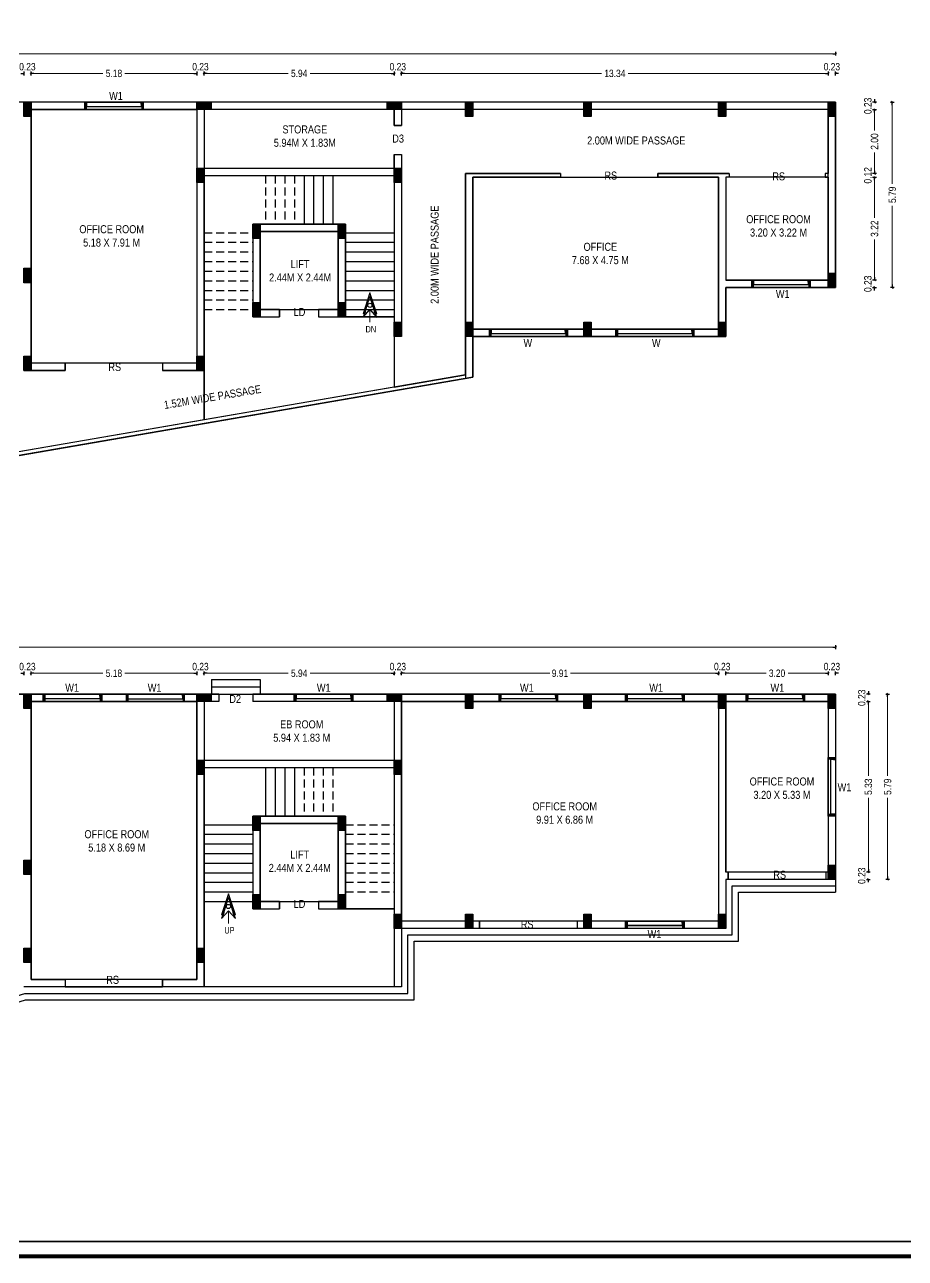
# Model space of a CAD drawing. Header units: metres. Extents: x 127 to 433, y 178 to 269.
# Drawn here: x 369.5 to 397.03, y 198.22 to 236.76 of the extents above; entities that cross this region are included whole.
import ezdxf

# ---------------------------------------------------------------- set-up
doc = ezdxf.new("R2010")
doc.units = ezdxf.units.M
doc.header["$MEASUREMENT"] = 0
doc.linetypes.add('DASHED', pattern=[0.75, 0.5, -0.25])
doc.layers.add('BLK_1_FLR_0_BLT_UP_AREA', color=1, linetype='Continuous', plot=False)
doc.layers.add('BLK_1_FLR_1_BLT_UP_AREA', color=1, linetype='Continuous', plot=False)
for name, color, linetype in [('BLK_1_FLR_0_CARPET_AREA', 32, 'Continuous'), ('BLK_1_FLR_0_LIFT', 30, 'Continuous'), ('BLK_1_FLR_0_REGULAR_ROOM_6', 2, 'Continuous'), ('BLK_1_FLR_0_REGULAR_ROOM_7', 2, 'Continuous'), ('BLK_1_FLR_0_REGULAR_ROOM_8', 2, 'Continuous'), ('BLK_1_FLR_1_CARPET_AREA', 32, 'Continuous'), ('BLK_1_FLR_1_LIFT', 30, 'Continuous'), ('BLK_1_FLR_1_REGULAR_ROOM_5', 2, 'Continuous'), ('BLK_1_FLR_1_REGULAR_ROOM_6', 2, 'Continuous'), ('BLK_1_FLR_1_REGULAR_ROOM_7', 2, 'Continuous'), ('COLU', 6, 'Continuous'), ('GLASS', 4, 'Continuous')]:
    doc.layers.add(name, color=color, linetype=linetype)
for name, color, linetype, lineweight in [('door', 32, 'Continuous', 15), ('Porch', 250, 'Continuous', 0), ('sill level', 18, 'Continuous', 13)]:
    doc.layers.add(name, color=color, linetype=linetype, lineweight=lineweight)
doc.styles.add('Arial', font='swissc.ttf')
doc.styles.get("Standard").update_dxf_attribs({"font": 'swissc.ttf'})
doc.dimstyles.new('FLOOR DIM', dxfattribs={"dimtxt": 0.23, "dimasz": 0.03, "dimexe": 0.075, "dimexo": 0.3, "dimgap": 0.09, "dimtad": 0, "dimzin": 3, "dimdsep": 46, "dimtxsty": 'Arial', "dimblk": 'JM1', "dimcen": -0.09, "dimse1": 1, "dimse2": 1, "dimclrd": 5, "dimclre": 250, "dimclrt": 3, "dimazin": 0, "dimtfac": 0.65, "dimtix": 1, "dimtofl": 0, "dimtmove": 0, "dimatfit": 2, "dimfxl": 0, "dimfrac": 1, "dimtolj": 1, "dimlwd": 18, "dimlwe": -1, "dimarcsym": 0})

# ---------------------------------------------------------------- blocks, each defined once
blk = doc.blocks.new('ARROW')
at = {"linetype": 'Continuous', "ltscale": 250}
for p, q in [((113952.304, -27633.911), (113952.09, -27634.571)), ((113952.519, -27634.573), (113952.304, -27633.911)), ((113952.16, -27634.507), (113952.304, -27634.021)), ((113952.304, -27634.021), (113952.449, -27634.509)), ((113952.09, -27634.571), (113952.16, -27634.507)), ((113952.449, -27634.509), (113952.519, -27634.573))]:
    blk.add_line(p, q, dxfattribs=at)
blk.add_lwpolyline([(113952.304, -27633.911, 0, 0, 0), (113952.304, -27634.439, 0.025, 0.025, 0), (113952.304, -27634.841, 0.025, 0.025, 0)], format="xyseb")
blk.add_lwpolyline([(113952.16, -27634.507), (113952.09, -27634.681), (113952.304, -27634.439), (113952.519, -27634.683), (113952.449, -27634.509)], dxfattribs=at)
blk.add_circle((113952.304, -27634.307), 0.066, dxfattribs=at)
blk = doc.blocks.new('JM1')
at = {"color": 2}
for p, q in [((-3, 0), (0, 0)), ((-0.9, -0.9), (0.9, 0.9)), ((0, 2), (0, -2))]:
    blk.add_line(p, q, dxfattribs=at)
blk = doc.blocks.new('*D109')
at = {"color": 5, "lineweight": 18}
for p, q in [((369.437, 216.499), (369.407, 216.499)), ((369.727, 216.499), (369.757, 216.499))]:
    blk.add_line(p, q, dxfattribs=at)
at = {"layer": 'Defpoints', "color": 0}
for p in [(369.697, 216.499), (369.467, 215.619), (369.697, 215.619)]:
    blk.add_point(p, dxfattribs=at)
at = {"color": 5, "lineweight": 18, "xscale": 0.03, "yscale": 0.03, "zscale": 0.03}
blk.add_blockref('JM1', (369.467, 216.499), dxfattribs=at)
at = {"color": 5, "lineweight": 18, "xscale": 0.03, "yscale": 0.03, "zscale": 0.03, "rotation": 180}
blk.add_blockref('JM1', (369.697, 216.499), dxfattribs=at)
at = {"color": 3, "insert": (369.582, 216.708), "char_height": 0.23, "attachment_point": 5, "style": 'Arial'}
blk.add_mtext('\\A1;0.23', dxfattribs=at)
blk = doc.blocks.new('*D110')
at = {"color": 5, "lineweight": 18}
for p, q in [((369.727, 216.499), (371.944, 216.499)), ((374.847, 216.499), (372.63, 216.499))]:
    blk.add_line(p, q, dxfattribs=at)
at = {"layer": 'Defpoints', "color": 0}
for p in [(374.877, 216.499), (369.697, 215.619), (374.877, 215.619)]:
    blk.add_point(p, dxfattribs=at)
at = {"color": 5, "lineweight": 18, "xscale": 0.03, "yscale": 0.03, "zscale": 0.03, "rotation": 180}
blk.add_blockref('JM1', (369.697, 216.499), dxfattribs=at)
at = {"color": 5, "lineweight": 18, "xscale": 0.03, "yscale": 0.03, "zscale": 0.03}
blk.add_blockref('JM1', (374.877, 216.499), dxfattribs=at)
at = {"color": 3, "insert": (372.287, 216.499), "char_height": 0.23, "attachment_point": 5, "style": 'Arial'}
blk.add_mtext('\\A1;5.18', dxfattribs=at)
blk = doc.blocks.new('*D111')
at = {"color": 5, "lineweight": 18}
for p, q in [((374.847, 216.499), (374.817, 216.499)), ((375.137, 216.499), (375.167, 216.499))]:
    blk.add_line(p, q, dxfattribs=at)
at = {"layer": 'Defpoints', "color": 0}
for p in [(375.107, 216.499), (374.877, 215.619), (375.107, 215.619)]:
    blk.add_point(p, dxfattribs=at)
at = {"color": 5, "lineweight": 18, "xscale": 0.03, "yscale": 0.03, "zscale": 0.03}
blk.add_blockref('JM1', (374.877, 216.499), dxfattribs=at)
at = {"color": 5, "lineweight": 18, "xscale": 0.03, "yscale": 0.03, "zscale": 0.03, "rotation": 180}
blk.add_blockref('JM1', (375.107, 216.499), dxfattribs=at)
at = {"color": 3, "insert": (374.992, 216.708), "char_height": 0.23, "attachment_point": 5, "style": 'Arial'}
blk.add_mtext('\\A1;0.23', dxfattribs=at)
blk = doc.blocks.new('*D112')
at = {"color": 5, "lineweight": 18}
for p, q in [((375.137, 216.499), (377.734, 216.499)), ((381.017, 216.499), (378.421, 216.499))]:
    blk.add_line(p, q, dxfattribs=at)
at = {"layer": 'Defpoints', "color": 0}
for p in [(381.047, 216.499), (375.107, 215.619), (381.047, 215.619)]:
    blk.add_point(p, dxfattribs=at)
at = {"color": 5, "lineweight": 18, "xscale": 0.03, "yscale": 0.03, "zscale": 0.03, "rotation": 180}
blk.add_blockref('JM1', (375.107, 216.499), dxfattribs=at)
at = {"color": 5, "lineweight": 18, "xscale": 0.03, "yscale": 0.03, "zscale": 0.03}
blk.add_blockref('JM1', (381.047, 216.499), dxfattribs=at)
at = {"color": 3, "insert": (378.077, 216.499), "char_height": 0.23, "attachment_point": 5, "style": 'Arial'}
blk.add_mtext('\\A1;5.94', dxfattribs=at)
blk = doc.blocks.new('*D113')
at = {"color": 5, "lineweight": 18}
for p, q in [((381.017, 216.499), (380.987, 216.499)), ((381.307, 216.499), (381.337, 216.499))]:
    blk.add_line(p, q, dxfattribs=at)
at = {"layer": 'Defpoints', "color": 0}
for p in [(381.277, 216.499), (381.047, 215.619), (381.277, 215.619)]:
    blk.add_point(p, dxfattribs=at)
at = {"color": 5, "lineweight": 18, "xscale": 0.03, "yscale": 0.03, "zscale": 0.03}
blk.add_blockref('JM1', (381.047, 216.499), dxfattribs=at)
at = {"color": 5, "lineweight": 18, "xscale": 0.03, "yscale": 0.03, "zscale": 0.03, "rotation": 180}
blk.add_blockref('JM1', (381.277, 216.499), dxfattribs=at)
at = {"color": 3, "insert": (381.162, 216.708), "char_height": 0.23, "attachment_point": 5, "style": 'Arial'}
blk.add_mtext('\\A1;0.23', dxfattribs=at)
blk = doc.blocks.new('*D114')
at = {"color": 5, "lineweight": 18}
for p, q in [((381.307, 216.499), (385.909, 216.499)), ((391.157, 216.499), (386.555, 216.499))]:
    blk.add_line(p, q, dxfattribs=at)
at = {"layer": 'Defpoints', "color": 0}
for p in [(391.187, 216.499), (381.277, 215.619), (391.187, 215.619)]:
    blk.add_point(p, dxfattribs=at)
at = {"color": 5, "lineweight": 18, "xscale": 0.03, "yscale": 0.03, "zscale": 0.03, "rotation": 180}
blk.add_blockref('JM1', (381.277, 216.499), dxfattribs=at)
at = {"color": 5, "lineweight": 18, "xscale": 0.03, "yscale": 0.03, "zscale": 0.03}
blk.add_blockref('JM1', (391.187, 216.499), dxfattribs=at)
at = {"color": 3, "insert": (386.232, 216.499), "char_height": 0.23, "attachment_point": 5, "style": 'Arial'}
blk.add_mtext('\\A1;9.91', dxfattribs=at)
blk = doc.blocks.new('*D115')
at = {"color": 5, "lineweight": 18}
for p, q in [((391.157, 216.499), (391.127, 216.499)), ((391.447, 216.499), (391.477, 216.499))]:
    blk.add_line(p, q, dxfattribs=at)
at = {"layer": 'Defpoints', "color": 0}
for p in [(391.417, 216.499), (391.187, 215.619), (391.417, 215.619)]:
    blk.add_point(p, dxfattribs=at)
at = {"color": 5, "lineweight": 18, "xscale": 0.03, "yscale": 0.03, "zscale": 0.03}
blk.add_blockref('JM1', (391.187, 216.499), dxfattribs=at)
at = {"color": 5, "lineweight": 18, "xscale": 0.03, "yscale": 0.03, "zscale": 0.03, "rotation": 180}
blk.add_blockref('JM1', (391.417, 216.499), dxfattribs=at)
at = {"color": 3, "insert": (391.302, 216.708), "char_height": 0.23, "attachment_point": 5, "style": 'Arial'}
blk.add_mtext('\\A1;0.23', dxfattribs=at)
blk = doc.blocks.new('*D116')
at = {"color": 5, "lineweight": 18}
for p, q in [((391.447, 216.499), (392.674, 216.499)), ((394.587, 216.499), (393.361, 216.499))]:
    blk.add_line(p, q, dxfattribs=at)
at = {"layer": 'Defpoints', "color": 0}
for p in [(394.617, 216.499), (391.417, 215.619), (394.617, 215.619)]:
    blk.add_point(p, dxfattribs=at)
at = {"color": 5, "lineweight": 18, "xscale": 0.03, "yscale": 0.03, "zscale": 0.03, "rotation": 180}
blk.add_blockref('JM1', (391.417, 216.499), dxfattribs=at)
at = {"color": 5, "lineweight": 18, "xscale": 0.03, "yscale": 0.03, "zscale": 0.03}
blk.add_blockref('JM1', (394.617, 216.499), dxfattribs=at)
at = {"color": 3, "insert": (393.017, 216.499), "char_height": 0.23, "attachment_point": 5, "style": 'Arial'}
blk.add_mtext('\\A1;3.20', dxfattribs=at)
blk = doc.blocks.new('*D117')
at = {"color": 5, "lineweight": 18}
for p, q in [((394.587, 216.499), (394.557, 216.499)), ((394.877, 216.499), (394.907, 216.499))]:
    blk.add_line(p, q, dxfattribs=at)
at = {"layer": 'Defpoints', "color": 0}
for p in [(394.847, 216.499), (394.617, 215.619), (394.847, 215.849)]:
    blk.add_point(p, dxfattribs=at)
at = {"color": 5, "lineweight": 18, "xscale": 0.03, "yscale": 0.03, "zscale": 0.03}
blk.add_blockref('JM1', (394.617, 216.499), dxfattribs=at)
at = {"color": 5, "lineweight": 18, "xscale": 0.03, "yscale": 0.03, "zscale": 0.03, "rotation": 180}
blk.add_blockref('JM1', (394.847, 216.499), dxfattribs=at)
at = {"color": 3, "insert": (394.732, 216.708), "char_height": 0.23, "attachment_point": 5, "style": 'Arial'}
blk.add_mtext('\\A1;0.23', dxfattribs=at)
blk = doc.blocks.new('*D118')
at = {"color": 5, "lineweight": 18}
for p, q in [((334.817, 217.313), (364.397, 217.313)), ((394.817, 217.313), (365.237, 217.313))]:
    blk.add_line(p, q, dxfattribs=at)
at = {"layer": 'Defpoints', "color": 0}
for p in [(334.787, 217.313), (334.787, 215.849), (394.847, 215.849)]:
    blk.add_point(p, dxfattribs=at)
at = {"color": 5, "lineweight": 18, "xscale": 0.03, "yscale": 0.03, "zscale": 0.03, "rotation": 180}
blk.add_blockref('JM1', (334.787, 217.313), dxfattribs=at)
at = {"color": 5, "lineweight": 18, "xscale": 0.03, "yscale": 0.03, "zscale": 0.03}
blk.add_blockref('JM1', (394.847, 217.313), dxfattribs=at)
at = {"color": 3, "insert": (364.817, 217.313), "char_height": 0.23, "attachment_point": 5, "style": 'Arial'}
blk.add_mtext('\\A1;60.06', dxfattribs=at)
blk = doc.blocks.new('*D74')
at = {"color": 5, "lineweight": 18}
for p, q in [((395.873, 215.879), (395.873, 215.909)), ((395.873, 215.589), (395.873, 215.559))]:
    blk.add_line(p, q, dxfattribs=at)
at = {"layer": 'Defpoints', "color": 0}
for p in [(394.617, 215.619), (394.847, 215.849), (395.873, 215.619)]:
    blk.add_point(p, dxfattribs=at)
at = {"color": 5, "lineweight": 18, "xscale": 0.03, "yscale": 0.03, "zscale": 0.03}
for p, rotation in [((395.873, 215.849), 270), ((395.873, 215.619), 90)]:
    blk.add_blockref('JM1', p, dxfattribs=dict(at, rotation=rotation))
at = {"color": 3, "insert": (395.665, 215.734), "char_height": 0.23, "attachment_point": 5, "rotation": 90, "style": 'Arial'}
blk.add_mtext('\\A1;0.23', dxfattribs=at)
blk = doc.blocks.new('*D75')
at = {"color": 5, "lineweight": 18}
for p, q in [((395.873, 215.589), (395.873, 213.296)), ((395.873, 210.319), (395.873, 212.611))]:
    blk.add_line(p, q, dxfattribs=at)
at = {"layer": 'Defpoints', "color": 0}
for p in [(394.617, 215.619), (394.617, 210.289), (395.873, 210.289)]:
    blk.add_point(p, dxfattribs=at)
at = {"color": 5, "lineweight": 18, "xscale": 0.03, "yscale": 0.03, "zscale": 0.03}
for p, rotation in [((395.873, 215.619), 90), ((395.873, 210.289), 270)]:
    blk.add_blockref('JM1', p, dxfattribs=dict(at, rotation=rotation))
at = {"color": 3, "insert": (395.873, 212.954), "char_height": 0.23, "attachment_point": 5, "rotation": 90, "style": 'Arial'}
blk.add_mtext('\\A1;5.33', dxfattribs=at)
blk = doc.blocks.new('*D119')
at = {"color": 5, "lineweight": 18}
for p, q in [((395.873, 210.319), (395.873, 210.349)), ((395.873, 210.029), (395.873, 209.999))]:
    blk.add_line(p, q, dxfattribs=at)
at = {"layer": 'Defpoints', "color": 0}
for p in [(394.617, 210.289), (394.847, 210.059), (395.873, 210.059)]:
    blk.add_point(p, dxfattribs=at)
at = {"color": 5, "lineweight": 18, "xscale": 0.03, "yscale": 0.03, "zscale": 0.03}
for p, rotation in [((395.873, 210.289), 270), ((395.873, 210.059), 90)]:
    blk.add_blockref('JM1', p, dxfattribs=dict(at, rotation=rotation))
at = {"color": 3, "insert": (395.665, 210.174), "char_height": 0.23, "attachment_point": 5, "rotation": 90, "style": 'Arial'}
blk.add_mtext('\\A1;0.23', dxfattribs=at)
blk = doc.blocks.new('*D120')
at = {"color": 5, "lineweight": 18}
for p, q in [((396.474, 215.819), (396.474, 213.297)), ((396.474, 210.089), (396.474, 212.611))]:
    blk.add_line(p, q, dxfattribs=at)
at = {"layer": 'Defpoints', "color": 0}
for p in [(394.847, 215.849), (396.474, 215.849), (394.847, 210.059)]:
    blk.add_point(p, dxfattribs=at)
at = {"color": 5, "lineweight": 18, "xscale": 0.03, "yscale": 0.03, "zscale": 0.03}
for p, rotation in [((396.474, 215.849), 90), ((396.474, 210.059), 270)]:
    blk.add_blockref('JM1', p, dxfattribs=dict(at, rotation=rotation))
at = {"color": 3, "insert": (396.474, 212.954), "char_height": 0.23, "attachment_point": 5, "rotation": 90, "style": 'Arial'}
blk.add_mtext('\\A1;5.79', dxfattribs=at)
blk = doc.blocks.new('*D140')
at = {"color": 5, "lineweight": 18}
for p, q in [((369.437, 235.241), (369.407, 235.241)), ((369.727, 235.241), (369.757, 235.241))]:
    blk.add_line(p, q, dxfattribs=at)
at = {"layer": 'Defpoints', "color": 0}
for p in [(369.697, 235.241), (369.467, 234.113), (369.697, 234.113)]:
    blk.add_point(p, dxfattribs=at)
at = {"color": 5, "lineweight": 18, "xscale": 0.03, "yscale": 0.03, "zscale": 0.03}
blk.add_blockref('JM1', (369.467, 235.241), dxfattribs=at)
at = {"color": 5, "lineweight": 18, "xscale": 0.03, "yscale": 0.03, "zscale": 0.03, "rotation": 180}
blk.add_blockref('JM1', (369.697, 235.241), dxfattribs=at)
at = {"color": 3, "insert": (369.582, 235.45), "char_height": 0.23, "attachment_point": 5, "style": 'Arial'}
blk.add_mtext('\\A1;0.23', dxfattribs=at)
blk = doc.blocks.new('*D141')
at = {"color": 5, "lineweight": 18}
for p, q in [((369.727, 235.241), (371.944, 235.241)), ((374.847, 235.241), (372.63, 235.241))]:
    blk.add_line(p, q, dxfattribs=at)
at = {"layer": 'Defpoints', "color": 0}
for p in [(374.877, 235.241), (369.697, 234.113), (374.877, 234.113)]:
    blk.add_point(p, dxfattribs=at)
at = {"color": 5, "lineweight": 18, "xscale": 0.03, "yscale": 0.03, "zscale": 0.03, "rotation": 180}
blk.add_blockref('JM1', (369.697, 235.241), dxfattribs=at)
at = {"color": 5, "lineweight": 18, "xscale": 0.03, "yscale": 0.03, "zscale": 0.03}
blk.add_blockref('JM1', (374.877, 235.241), dxfattribs=at)
at = {"color": 3, "insert": (372.287, 235.241), "char_height": 0.23, "attachment_point": 5, "style": 'Arial'}
blk.add_mtext('\\A1;5.18', dxfattribs=at)
blk = doc.blocks.new('*D142')
at = {"color": 5, "lineweight": 18}
for p, q in [((374.847, 235.241), (374.817, 235.241)), ((375.137, 235.241), (375.167, 235.241))]:
    blk.add_line(p, q, dxfattribs=at)
at = {"layer": 'Defpoints', "color": 0}
for p in [(375.107, 235.241), (374.877, 234.113), (375.107, 234.113)]:
    blk.add_point(p, dxfattribs=at)
at = {"color": 5, "lineweight": 18, "xscale": 0.03, "yscale": 0.03, "zscale": 0.03}
blk.add_blockref('JM1', (374.877, 235.241), dxfattribs=at)
at = {"color": 5, "lineweight": 18, "xscale": 0.03, "yscale": 0.03, "zscale": 0.03, "rotation": 180}
blk.add_blockref('JM1', (375.107, 235.241), dxfattribs=at)
at = {"color": 3, "insert": (374.992, 235.45), "char_height": 0.23, "attachment_point": 5, "style": 'Arial'}
blk.add_mtext('\\A1;0.23', dxfattribs=at)
blk = doc.blocks.new('*D143')
at = {"color": 5, "lineweight": 18}
for p, q in [((375.137, 235.241), (377.734, 235.241)), ((381.017, 235.241), (378.421, 235.241))]:
    blk.add_line(p, q, dxfattribs=at)
at = {"layer": 'Defpoints', "color": 0}
for p in [(381.047, 235.241), (375.107, 234.113), (381.047, 234.113)]:
    blk.add_point(p, dxfattribs=at)
at = {"color": 5, "lineweight": 18, "xscale": 0.03, "yscale": 0.03, "zscale": 0.03, "rotation": 180}
blk.add_blockref('JM1', (375.107, 235.241), dxfattribs=at)
at = {"color": 5, "lineweight": 18, "xscale": 0.03, "yscale": 0.03, "zscale": 0.03}
blk.add_blockref('JM1', (381.047, 235.241), dxfattribs=at)
at = {"color": 3, "insert": (378.077, 235.241), "char_height": 0.23, "attachment_point": 5, "style": 'Arial'}
blk.add_mtext('\\A1;5.94', dxfattribs=at)
blk = doc.blocks.new('*D144')
at = {"color": 5, "lineweight": 18}
for p, q in [((381.017, 235.241), (380.987, 235.241)), ((381.307, 235.241), (381.337, 235.241))]:
    blk.add_line(p, q, dxfattribs=at)
at = {"layer": 'Defpoints', "color": 0}
for p in [(381.277, 235.241), (381.047, 234.113), (381.277, 234.113)]:
    blk.add_point(p, dxfattribs=at)
at = {"color": 5, "lineweight": 18, "xscale": 0.03, "yscale": 0.03, "zscale": 0.03}
blk.add_blockref('JM1', (381.047, 235.241), dxfattribs=at)
at = {"color": 5, "lineweight": 18, "xscale": 0.03, "yscale": 0.03, "zscale": 0.03, "rotation": 180}
blk.add_blockref('JM1', (381.277, 235.241), dxfattribs=at)
at = {"color": 3, "insert": (381.162, 235.45), "char_height": 0.23, "attachment_point": 5, "style": 'Arial'}
blk.add_mtext('\\A1;0.23', dxfattribs=at)
blk = doc.blocks.new('*D145')
at = {"color": 5, "lineweight": 18}
for p, q in [((381.307, 235.241), (387.533, 235.241)), ((394.587, 235.241), (388.362, 235.241))]:
    blk.add_line(p, q, dxfattribs=at)
at = {"layer": 'Defpoints', "color": 0}
for p in [(394.617, 235.241), (381.277, 234.113), (394.617, 234.113)]:
    blk.add_point(p, dxfattribs=at)
at = {"color": 5, "lineweight": 18, "xscale": 0.03, "yscale": 0.03, "zscale": 0.03, "rotation": 180}
blk.add_blockref('JM1', (381.277, 235.241), dxfattribs=at)
at = {"color": 5, "lineweight": 18, "xscale": 0.03, "yscale": 0.03, "zscale": 0.03}
blk.add_blockref('JM1', (394.617, 235.241), dxfattribs=at)
at = {"color": 3, "insert": (387.947, 235.241), "char_height": 0.23, "attachment_point": 5, "style": 'Arial'}
blk.add_mtext('\\A1;13.34', dxfattribs=at)
blk = doc.blocks.new('*D146')
at = {"color": 5, "lineweight": 18}
for p, q in [((394.587, 235.241), (394.557, 235.241)), ((394.877, 235.241), (394.907, 235.241))]:
    blk.add_line(p, q, dxfattribs=at)
at = {"layer": 'Defpoints', "color": 0}
for p in [(394.847, 235.241), (394.617, 234.113), (394.847, 234.343)]:
    blk.add_point(p, dxfattribs=at)
at = {"color": 5, "lineweight": 18, "xscale": 0.03, "yscale": 0.03, "zscale": 0.03}
blk.add_blockref('JM1', (394.617, 235.241), dxfattribs=at)
at = {"color": 5, "lineweight": 18, "xscale": 0.03, "yscale": 0.03, "zscale": 0.03, "rotation": 180}
blk.add_blockref('JM1', (394.847, 235.241), dxfattribs=at)
at = {"color": 3, "insert": (394.732, 235.45), "char_height": 0.23, "attachment_point": 5, "style": 'Arial'}
blk.add_mtext('\\A1;0.23', dxfattribs=at)
blk = doc.blocks.new('*D147')
at = {"color": 5, "lineweight": 18}
for p, q in [((334.817, 235.858), (364.397, 235.858)), ((394.817, 235.858), (365.237, 235.858))]:
    blk.add_line(p, q, dxfattribs=at)
at = {"layer": 'Defpoints', "color": 0}
for p in [(334.787, 235.858), (334.787, 234.343), (394.847, 234.343)]:
    blk.add_point(p, dxfattribs=at)
at = {"color": 5, "lineweight": 18, "xscale": 0.03, "yscale": 0.03, "zscale": 0.03, "rotation": 180}
blk.add_blockref('JM1', (334.787, 235.858), dxfattribs=at)
at = {"color": 5, "lineweight": 18, "xscale": 0.03, "yscale": 0.03, "zscale": 0.03}
blk.add_blockref('JM1', (394.847, 235.858), dxfattribs=at)
at = {"color": 3, "insert": (364.817, 235.858), "char_height": 0.23, "attachment_point": 5, "style": 'Arial'}
blk.add_mtext('\\A1;60.06', dxfattribs=at)
blk = doc.blocks.new('*D77')
at = {"color": 5, "lineweight": 18}
for p, q in [((396.065, 234.373), (396.065, 234.403)), ((396.065, 234.083), (396.065, 234.053))]:
    blk.add_line(p, q, dxfattribs=at)
at = {"layer": 'Defpoints', "color": 0}
for p in [(394.617, 234.113), (394.847, 234.343), (396.065, 234.113)]:
    blk.add_point(p, dxfattribs=at)
at = {"color": 5, "lineweight": 18, "xscale": 0.03, "yscale": 0.03, "zscale": 0.03}
for p, rotation in [((396.065, 234.343), 270), ((396.065, 234.113), 90)]:
    blk.add_blockref('JM1', p, dxfattribs=dict(at, rotation=rotation))
at = {"color": 3, "insert": (395.857, 234.228), "char_height": 0.23, "attachment_point": 5, "rotation": 90, "style": 'Arial'}
blk.add_mtext('\\A1;0.23', dxfattribs=at)
blk = doc.blocks.new('*D148')
at = {"color": 5, "lineweight": 18}
for p, q in [((396.065, 234.083), (396.065, 233.456)), ((396.065, 232.143), (396.065, 232.771))]:
    blk.add_line(p, q, dxfattribs=at)
at = {"layer": 'Defpoints', "color": 0}
for p in [(394.617, 234.113), (394.617, 232.113), (396.065, 232.113)]:
    blk.add_point(p, dxfattribs=at)
at = {"color": 5, "lineweight": 18, "xscale": 0.03, "yscale": 0.03, "zscale": 0.03}
for p, rotation in [((396.065, 234.113), 90), ((396.065, 232.113), 270)]:
    blk.add_blockref('JM1', p, dxfattribs=dict(at, rotation=rotation))
at = {"color": 3, "insert": (396.065, 233.113), "char_height": 0.23, "attachment_point": 5, "rotation": 90, "style": 'Arial'}
blk.add_mtext('\\A1;2.00', dxfattribs=at)
blk = doc.blocks.new('*D149')
at = {"color": 5, "lineweight": 18}
for p, q in [((396.065, 232.143), (396.065, 232.173)), ((396.065, 231.968), (396.065, 231.938))]:
    blk.add_line(p, q, dxfattribs=at)
at = {"layer": 'Defpoints', "color": 0}
for p in [(394.617, 232.113), (394.617, 231.998), (396.065, 231.998)]:
    blk.add_point(p, dxfattribs=at)
at = {"color": 5, "lineweight": 18, "xscale": 0.03, "yscale": 0.03, "zscale": 0.03}
for p, rotation in [((396.065, 232.113), 270), ((396.065, 231.998), 90)]:
    blk.add_blockref('JM1', p, dxfattribs=dict(at, rotation=rotation))
at = {"color": 3, "insert": (395.857, 232.056), "char_height": 0.23, "attachment_point": 5, "rotation": 90, "style": 'Arial'}
blk.add_mtext('\\A1;0.12', dxfattribs=at)
blk = doc.blocks.new('*D150')
at = {"color": 5, "lineweight": 18}
for p, q in [((396.065, 231.968), (396.065, 230.734)), ((396.065, 228.813), (396.065, 230.048))]:
    blk.add_line(p, q, dxfattribs=at)
at = {"layer": 'Defpoints', "color": 0}
for p in [(394.617, 231.998), (394.617, 228.783), (396.065, 228.783)]:
    blk.add_point(p, dxfattribs=at)
at = {"color": 5, "lineweight": 18, "xscale": 0.03, "yscale": 0.03, "zscale": 0.03}
for p, rotation in [((396.065, 231.998), 90), ((396.065, 228.783), 270)]:
    blk.add_blockref('JM1', p, dxfattribs=dict(at, rotation=rotation))
at = {"color": 3, "insert": (396.065, 230.391), "char_height": 0.23, "attachment_point": 5, "rotation": 90, "style": 'Arial'}
blk.add_mtext('\\A1;3.22', dxfattribs=at)
blk = doc.blocks.new('*D151')
at = {"color": 5, "lineweight": 18}
for p, q in [((396.065, 228.813), (396.065, 228.843)), ((396.065, 228.523), (396.065, 228.493))]:
    blk.add_line(p, q, dxfattribs=at)
at = {"layer": 'Defpoints', "color": 0}
for p in [(394.617, 228.783), (394.847, 228.553), (396.065, 228.553)]:
    blk.add_point(p, dxfattribs=at)
at = {"color": 5, "lineweight": 18, "xscale": 0.03, "yscale": 0.03, "zscale": 0.03}
for p, rotation in [((396.065, 228.783), 270), ((396.065, 228.553), 90)]:
    blk.add_blockref('JM1', p, dxfattribs=dict(at, rotation=rotation))
at = {"color": 3, "insert": (395.857, 228.668), "char_height": 0.23, "attachment_point": 5, "rotation": 90, "style": 'Arial'}
blk.add_mtext('\\A1;0.23', dxfattribs=at)
blk = doc.blocks.new('*D152')
at = {"color": 5, "lineweight": 18}
for p, q in [((396.621, 234.313), (396.621, 231.791)), ((396.621, 228.583), (396.621, 231.105))]:
    blk.add_line(p, q, dxfattribs=at)
at = {"layer": 'Defpoints', "color": 0}
for p in [(394.847, 234.343), (396.621, 234.343), (394.847, 228.553)]:
    blk.add_point(p, dxfattribs=at)
at = {"color": 5, "lineweight": 18, "xscale": 0.03, "yscale": 0.03, "zscale": 0.03}
for p, rotation in [((396.621, 234.343), 90), ((396.621, 228.553), 270)]:
    blk.add_blockref('JM1', p, dxfattribs=dict(at, rotation=rotation))
at = {"color": 3, "insert": (396.621, 231.448), "char_height": 0.23, "attachment_point": 5, "rotation": 90, "style": 'Arial'}
blk.add_mtext('\\A1;5.79', dxfattribs=at)
blk = doc.blocks.new('W1')
h = blk.add_hatch(color=252)
h.dxf.hatch_style = 1
h.paths.add_polyline_path([(373.281, 147.635), (373.345, 147.635), (373.345, 147.699), (373.281, 147.699)])
h.paths.add_polyline_path([(373.281, 147.533), (373.329, 147.533), (373.329, 147.574), (373.345, 147.574), (373.345, 147.635), (373.281, 147.635)])
h.paths.add_polyline_path([(373.281, 147.469), (373.329, 147.469), (373.329, 147.533), (373.281, 147.533)])
h = blk.add_hatch(color=252)
h.dxf.hatch_style = 1
h.paths.add_polyline_path([(375.062, 147.469), (375.11, 147.469), (375.11, 147.533), (375.062, 147.533)])
h.paths.add_polyline_path([(375.046, 147.574), (375.062, 147.574), (375.062, 147.533), (375.11, 147.533), (375.11, 147.635), (375.046, 147.635)])
h.paths.add_polyline_path([(375.046, 147.635), (375.11, 147.635), (375.11, 147.699), (375.046, 147.699)])
for p, q in [((373.345, 147.635), (373.345, 147.699)), ((375.046, 147.635), (375.046, 147.699)), ((373.329, 147.533), (373.329, 147.469)), ((375.062, 147.533), (375.062, 147.469))]:
    blk.add_line(p, q)
blk.add_lwpolyline([(375.11, 147.469), (373.281, 147.469), (373.281, 147.699), (375.11, 147.699)], close=True)
at = {"layer": 'door'}
for p, q in [((373.281, 147.635), (373.345, 147.635)), ((373.345, 147.635), (373.281, 147.635)), ((373.345, 147.635), (373.345, 147.574)), ((375.046, 147.635), (375.046, 147.574)), ((375.11, 147.635), (375.046, 147.635)), ((373.329, 147.533), (373.281, 147.533)), ((373.329, 147.574), (373.329, 147.533)), ((373.345, 147.574), (373.329, 147.574)), ((375.046, 147.574), (375.062, 147.574)), ((375.062, 147.574), (375.062, 147.533)), ((375.062, 147.533), (375.11, 147.533))]:
    blk.add_line(p, q, dxfattribs=at)
at = {"layer": 'GLASS'}
for p, q in [((375.062, 147.555), (373.329, 147.555)), ((375.062, 147.549), (373.329, 147.549))]:
    blk.add_line(p, q, dxfattribs=at)
at = {"layer": 'sill level'}
for p, q in [((373.281, 147.699), (375.11, 147.699)), ((373.281, 147.469), (375.11, 147.469))]:
    blk.add_line(p, q, dxfattribs=at)
blk = doc.blocks.new('W')
h = blk.add_hatch(color=252)
h.dxf.hatch_style = 1
h.paths.add_polyline_path([(374.754, 168.655), (374.818, 168.655), (374.818, 168.719), (374.754, 168.719)])
h.paths.add_polyline_path([(374.754, 168.552), (374.802, 168.552), (374.802, 168.594), (374.818, 168.594), (374.818, 168.655), (374.754, 168.655)])
h.paths.add_polyline_path([(374.754, 168.489), (374.802, 168.489), (374.802, 168.552), (374.754, 168.552)])
h = blk.add_hatch(color=252)
h.dxf.hatch_style = 1
h.paths.add_polyline_path([(377.145, 168.489), (377.193, 168.489), (377.193, 168.552), (377.145, 168.552)])
h.paths.add_polyline_path([(377.129, 168.594), (377.145, 168.594), (377.145, 168.552), (377.193, 168.552), (377.193, 168.655), (377.129, 168.655)])
h.paths.add_polyline_path([(377.129, 168.655), (377.193, 168.655), (377.193, 168.719), (377.129, 168.719)])
for p, q in [((374.802, 168.552), (374.802, 168.489)), ((374.818, 168.655), (374.818, 168.719)), ((377.129, 168.655), (377.129, 168.719)), ((377.145, 168.552), (377.145, 168.489))]:
    blk.add_line(p, q)
blk.add_lwpolyline([(377.193, 168.489), (374.754, 168.489), (374.754, 168.719), (377.193, 168.719)], close=True)
at = {"layer": 'door'}
for p, q in [((374.754, 168.655), (374.818, 168.655)), ((374.818, 168.655), (374.754, 168.655)), ((374.802, 168.552), (374.754, 168.552)), ((374.802, 168.594), (374.802, 168.552)), ((374.818, 168.594), (374.802, 168.594)), ((374.818, 168.655), (374.818, 168.594)), ((377.129, 168.655), (377.129, 168.594)), ((377.193, 168.655), (377.129, 168.655)), ((377.129, 168.594), (377.145, 168.594)), ((377.145, 168.594), (377.145, 168.552)), ((377.145, 168.552), (377.193, 168.552))]:
    blk.add_line(p, q, dxfattribs=at)
at = {"layer": 'GLASS'}
for p, q in [((377.145, 168.575), (374.802, 168.575)), ((377.145, 168.568), (374.802, 168.568))]:
    blk.add_line(p, q, dxfattribs=at)
at = {"layer": 'sill level'}
for p, q in [((374.754, 168.719), (377.193, 168.719)), ((374.754, 168.489), (377.193, 168.489))]:
    blk.add_line(p, q, dxfattribs=at)
blk = doc.blocks.new('TYHJ')
at = {"layer": 'Porch', "ltscale": 10}
h = blk.add_hatch(color=256, dxfattribs=at)
h.dxf.hatch_style = 1
h.paths.add_polyline_path([(369.266, 162.409), (369.036, 162.409), (369.036, 161.959), (369.266, 161.959)])
at = {"layer": 'COLU', "ltscale": 10}
blk.add_lwpolyline([(369.266, 161.959), (369.036, 161.959), (369.036, 162.409), (369.266, 162.409)], close=True, dxfattribs=at)
blk = doc.blocks.new('TYKJTUK')
at = {"color": 1}
for p in [(0.431, 71.934), (14.241, 71.934), (17.941, 71.934), (22.151, 71.934), (25.581, 71.934), (5.841, 69.874), (12.011, 69.874), (7.591, 68.124), (10.261, 68.124), (0.431, 66.744), (25.581, 66.594), (7.591, 65.674), (10.261, 65.674), (12.011, 65.064), (14.241, 65.064), (17.941, 65.064), (22.151, 65.064), (0.431, 64), (5.841, 64)]:
    blk.add_blockref('TYHJ', p, dxfattribs=at)
at = {"color": 1, "rotation": 90}
for p in [(537.286, -134.923), (543.236, -134.923)]:
    blk.add_blockref('TYHJ', p, dxfattribs=at)

msp = doc.modelspace()

# ---------------------------------------------------------------- linework, layer by layer
for p, q in [((394.847, 234.343), (351.547, 234.343)), ((374.877, 234.113), (369.697, 234.113)), ((369.697, 234.113), (369.697, 226.199)), ((374.877, 234.113), (374.877, 226.189)), ((381.047, 234.113), (375.107, 234.113)), ((375.107, 234.113), (375.107, 232.283)), ((381.047, 234.113), (381.047, 233.619)), ((394.617, 234.113), (381.277, 234.113)), ((381.277, 234.113), (381.277, 233.619)), ((394.617, 234.113), (394.617, 232.113)), ((394.847, 234.343), (394.847, 228.553)), ((381.047, 233.619), (381.277, 233.619)), ((381.047, 232.709), (381.047, 232.283)), ((381.047, 232.709), (381.277, 232.709)), ((381.277, 232.709), (381.277, 227.023)), ((375.107, 232.283), (381.047, 232.283)), ((375.107, 232.053), (381.047, 232.053)), ((375.107, 232.053), (375.107, 225.959)), ((378.229, 232.053), (378.229, 230.533)), ((378.529, 232.053), (378.529, 230.533)), ((378.829, 232.053), (378.829, 230.533)), ((378.829, 232.053), (378.829, 230.533)), ((379.129, 232.053), (379.129, 230.533)), ((381.047, 232.053), (381.047, 227.023)), ((386.243, 232.113), (383.277, 232.113)), ((383.277, 232.113), (383.277, 225.706)), ((386.243, 232.113), (386.243, 231.998)), ((391.517, 232.113), (389.293, 232.113)), ((389.293, 232.113), (389.293, 231.998)), ((391.517, 232.113), (391.517, 231.998)), ((394.617, 232.113), (394.518, 232.113)), ((394.518, 232.113), (394.518, 231.998)), ((386.243, 231.998), (383.507, 231.998)), ((383.507, 231.998), (383.507, 227.253)), ((391.187, 231.998), (389.293, 231.998)), ((391.187, 231.998), (391.187, 227.253)), ((391.417, 231.998), (391.417, 228.783)), ((391.517, 231.998), (391.417, 231.998)), ((394.518, 231.998), (394.617, 231.998)), ((394.617, 231.998), (394.617, 228.783)), ((376.627, 230.533), (379.527, 230.533)), ((376.627, 230.533), (376.627, 227.633)), ((379.527, 230.533), (379.527, 227.633)), ((376.857, 230.303), (379.297, 230.303)), ((376.857, 230.303), (376.857, 227.863)), ((379.297, 230.303), (379.297, 227.863)), ((379.527, 230.264), (381.047, 230.264)), ((379.527, 229.964), (381.047, 229.964)), ((379.527, 229.664), (381.047, 229.664)), ((379.527, 229.364), (381.047, 229.364)), ((379.527, 229.064), (381.047, 229.064)), ((379.527, 228.763), (381.047, 228.763)), ((394.617, 228.783), (391.417, 228.783)), ((379.527, 228.463), (381.047, 228.463)), ((394.847, 228.553), (391.417, 228.553)), ((391.417, 228.553), (391.417, 227.023)), ((376.857, 227.863), (377.466, 227.863)), ((377.466, 227.863), (377.466, 227.633)), ((378.686, 227.863), (379.297, 227.863)), ((378.686, 227.863), (378.686, 227.633)), ((379.527, 228.163), (381.047, 228.163)), ((379.527, 227.863), (381.047, 227.863)), ((376.627, 227.633), (377.466, 227.633)), ((378.686, 227.633), (379.527, 227.633)), ((386.977, 227.253), (383.507, 227.253)), ((391.187, 227.253), (387.207, 227.253)), ((381.277, 227.023), (381.047, 227.023)), ((391.417, 227.023), (383.507, 227.023)), ((383.507, 227.023), (383.507, 225.746)), ((370.758, 225.959), (369.467, 225.959)), ((370.758, 226.189), (369.697, 226.189)), ((370.758, 226.189), (370.758, 225.959)), ((374.877, 226.189), (373.808, 226.189)), ((373.808, 226.189), (373.808, 225.959)), ((375.107, 225.959), (373.808, 225.959)), ((383.277, 225.823), (361.517, 222.078)), ((383.507, 225.746), (361.527, 221.963)), ((375.334, 216.309), (376.861, 216.309)), ((375.334, 216.309), (375.336, 215.849)), ((376.861, 216.309), (376.861, 215.849)), ((375.334, 216.079), (376.861, 216.079)), ((375.564, 215.849), (351.547, 215.849)), ((374.877, 215.619), (369.697, 215.619)), ((369.697, 215.619), (369.697, 206.929)), ((374.877, 215.619), (374.877, 206.929)), ((375.564, 215.619), (375.107, 215.619)), ((375.107, 215.619), (375.107, 213.789)), ((375.564, 215.849), (375.564, 215.619)), ((375.564, 215.849), (376.631, 215.849)), ((394.847, 215.849), (376.634, 215.849)), ((376.634, 215.849), (376.634, 215.619)), ((381.047, 215.619), (376.634, 215.619)), ((381.047, 215.619), (381.047, 213.789)), ((381.277, 215.619), (381.277, 208.759)), ((383.277, 215.619), (381.277, 215.619)), ((386.977, 215.619), (383.507, 215.619)), ((391.187, 215.619), (387.207, 215.619)), ((391.187, 215.619), (391.187, 208.759)), ((394.617, 215.619), (391.417, 215.619)), ((391.417, 215.619), (391.417, 210.289)), ((394.617, 215.619), (394.617, 210.289)), ((394.847, 215.849), (394.847, 209.659)), ((375.107, 213.789), (381.047, 213.789)), ((375.107, 213.559), (381.047, 213.559)), ((375.107, 213.559), (375.107, 206.699)), ((377.029, 213.559), (377.029, 212.039)), ((377.329, 213.559), (377.329, 212.039)), ((377.629, 213.559), (377.629, 212.039)), ((377.929, 213.559), (377.929, 212.039)), ((381.047, 213.559), (381.047, 206.699)), ((376.627, 212.039), (379.527, 212.039)), ((376.627, 212.039), (376.627, 209.139)), ((379.527, 212.039), (379.527, 209.139)), ((375.107, 211.769), (376.627, 211.769)), ((376.857, 211.809), (379.297, 211.809)), ((376.857, 211.809), (376.857, 209.369)), ((379.297, 211.809), (379.297, 209.369)), ((375.107, 211.469), (376.627, 211.469)), ((375.107, 211.169), (376.627, 211.169)), ((375.107, 210.869), (376.627, 210.869)), ((375.107, 210.569), (376.627, 210.569)), ((375.107, 210.269), (376.627, 210.269)), ((391.492, 210.289), (391.417, 210.289)), ((391.492, 210.289), (391.492, 210.059)), ((394.617, 210.289), (394.542, 210.289)), ((394.542, 210.289), (394.542, 210.061)), ((394.542, 210.289), (394.542, 210.059)), ((375.107, 209.969), (376.627, 209.969)), ((394.847, 210.059), (391.417, 210.059)), ((391.417, 210.059), (391.417, 208.529)), ((391.617, 208.329), (391.617, 209.859)), ((391.617, 209.859), (394.847, 209.859)), ((375.107, 209.669), (376.627, 209.669)), ((375.107, 209.369), (376.627, 209.369)), ((376.857, 209.369), (377.466, 209.369)), ((377.466, 209.369), (377.466, 209.139)), ((378.686, 209.369), (379.297, 209.369)), ((378.686, 209.369), (378.686, 209.139)), ((391.817, 208.129), (391.817, 209.659)), ((391.817, 209.659), (394.847, 209.659)), ((376.627, 209.139), (377.466, 209.139)), ((378.686, 209.139), (379.527, 209.139)), ((383.717, 208.759), (381.277, 208.759)), ((391.417, 208.529), (381.277, 208.529)), ((381.277, 208.529), (381.277, 206.699)), ((383.717, 208.759), (383.717, 208.529)), ((386.767, 208.759), (386.767, 208.529)), ((386.977, 208.759), (386.767, 208.759)), ((391.187, 208.759), (387.207, 208.759)), ((381.477, 206.499), (381.477, 208.329)), ((381.477, 208.329), (391.617, 208.329)), ((381.677, 206.299), (381.677, 208.129)), ((381.677, 208.129), (391.817, 208.129)), ((381.277, 206.699), (369.467, 206.699)), ((370.758, 206.929), (369.697, 206.929)), ((370.758, 206.929), (370.758, 206.699)), ((374.877, 206.929), (373.808, 206.929)), ((373.808, 206.929), (373.808, 206.699)), ((367.998, 206.038), (369.497, 206.499)), ((368.044, 205.843), (369.527, 206.299)), ((369.497, 206.499), (381.477, 206.499)), ((369.527, 206.299), (381.677, 206.299)), ((331.656, 198.748), (432.405, 198.748))]:
    msp.add_line(p, q)
at = {"color": 252, "linetype": 'DASHED', "ltscale": 0.5}
for p, q in [((377.029, 232.053), (377.029, 230.533)), ((377.329, 232.053), (377.329, 230.533)), ((377.629, 232.053), (377.629, 230.533)), ((377.929, 232.053), (377.929, 230.533)), ((375.107, 230.264), (376.627, 230.264)), ((375.107, 229.964), (376.627, 229.964)), ((375.107, 229.664), (376.627, 229.664)), ((375.107, 229.364), (376.627, 229.364)), ((375.107, 229.064), (376.627, 229.064)), ((375.107, 228.763), (376.627, 228.763)), ((375.107, 228.463), (376.627, 228.463)), ((375.107, 228.163), (376.627, 228.163)), ((375.107, 227.863), (376.627, 227.863)), ((378.229, 213.559), (378.229, 212.039)), ((378.529, 213.559), (378.529, 212.039)), ((378.829, 213.559), (378.829, 212.039)), ((378.829, 213.559), (378.829, 212.039)), ((379.129, 213.559), (379.129, 212.039)), ((379.527, 211.769), (381.047, 211.769)), ((379.527, 211.469), (381.047, 211.469)), ((379.527, 211.169), (381.047, 211.169)), ((379.527, 210.869), (381.047, 210.869)), ((379.527, 210.569), (381.047, 210.569)), ((379.527, 210.269), (381.047, 210.269)), ((379.527, 209.969), (381.047, 209.969)), ((379.527, 209.669), (381.047, 209.669))]:
    msp.add_line(p, q, dxfattribs=at)
at = {"const_width": 0.12}
msp.add_lwpolyline([(331.188, 268.526), (432.873, 268.526), (432.873, 198.28), (331.188, 198.28)], close=True, dxfattribs=at)
msp.add_lwpolyline([(331.656, 268.058), (432.405, 268.058), (432.405, 198.748), (331.656, 198.748)], close=True)
at = {"layer": 'BLK_1_FLR_0_BLT_UP_AREA', "color": 13}
msp.add_lwpolyline([(351.547, 215.849), (394.847, 215.849), (394.847, 210.059), (391.417, 210.059), (391.417, 208.529), (381.277, 208.529), (381.277, 206.699), (369.467, 206.699)], dxfattribs=at)
at = {"layer": 'BLK_1_FLR_0_CARPET_AREA'}
for points in [[(369.697, 206.929), (370.758, 206.929), (370.758, 206.699), (373.808, 206.699), (373.808, 206.929), (374.877, 206.929), (374.877, 215.619), (369.697, 215.619)], [(381.277, 215.619), (391.187, 215.619), (391.187, 208.759), (386.767, 208.759), (386.767, 208.529), (383.717, 208.529), (383.717, 208.759), (381.277, 208.759)], [(391.492, 210.059), (391.492, 210.289), (391.417, 210.289), (391.417, 215.619), (394.617, 215.619), (394.617, 210.289), (394.542, 210.289), (394.542, 210.059)], [(375.107, 206.699), (375.107, 213.559), (381.047, 213.559), (381.047, 209.139), (379.527, 209.139), (379.527, 212.039), (376.627, 212.039), (376.627, 209.139), (377.466, 209.139), (377.466, 209.369), (376.857, 209.369), (376.857, 211.809), (379.297, 211.809), (379.297, 209.369), (378.686, 209.369), (378.686, 209.139), (381.047, 209.139), (381.047, 206.699)]]:
    msp.add_lwpolyline(points, close=True, dxfattribs=at)
at = {"layer": 'BLK_1_FLR_0_LIFT'}
msp.add_lwpolyline([(376.857, 209.369), (379.297, 209.369), (379.297, 211.809), (376.857, 211.809)], close=True, dxfattribs=at)
at = {"layer": 'BLK_1_FLR_0_REGULAR_ROOM_6', "color": 2}
msp.add_lwpolyline([(369.697, 215.619), (374.877, 215.619), (374.877, 206.929), (369.697, 206.929)], close=True, dxfattribs=at)
at = {"layer": 'BLK_1_FLR_0_REGULAR_ROOM_7', "color": 2}
msp.add_lwpolyline([(381.277, 215.619), (391.187, 215.619), (391.187, 208.759), (381.277, 208.759)], close=True, dxfattribs=at)
at = {"layer": 'BLK_1_FLR_0_REGULAR_ROOM_8', "color": 2}
msp.add_lwpolyline([(391.417, 215.619), (394.617, 215.619), (394.617, 210.289), (391.417, 210.289)], close=True, dxfattribs=at)
at = {"layer": 'BLK_1_FLR_1_BLT_UP_AREA', "color": 13}
msp.add_lwpolyline([(361.527, 221.963), (383.507, 225.746), (383.507, 225.746), (383.507, 225.746), (383.507, 225.746), (383.507, 225.746), (383.507, 225.746), (383.507, 225.746), (383.507, 225.746), (383.507, 227.023), (391.417, 227.023), (391.417, 228.553), (394.847, 228.553), (394.847, 234.343), (351.547, 234.343)], dxfattribs=at)
at = {"layer": 'BLK_1_FLR_1_CARPET_AREA'}
msp.add_lwpolyline([(369.467, 225.959), (370.758, 225.959), (370.758, 226.189), (369.697, 226.189), (369.697, 234.113), (374.877, 234.113), (374.877, 226.189), (373.808, 226.189), (373.808, 225.959), (375.107, 225.959), (375.107, 224.417), (361.517, 222.078)], dxfattribs=at)
for points in [[(381.047, 225.439), (383.277, 225.823), (383.277, 232.113), (386.243, 232.113), (386.243, 231.998), (383.507, 231.998), (383.507, 227.253), (391.187, 227.253), (391.187, 231.998), (389.293, 231.998), (389.293, 232.113), (391.517, 232.113), (391.517, 231.998), (391.417, 231.998), (391.417, 228.783), (394.617, 228.783), (394.617, 234.113), (381.277, 234.113), (381.277, 233.619), (381.047, 233.619), (381.047, 234.113), (375.107, 234.113), (375.107, 232.283), (381.047, 232.283), (381.047, 232.709), (381.277, 232.709), (381.277, 227.023), (381.047, 227.023)], [(381.047, 232.053), (381.047, 227.633), (379.527, 227.633), (379.527, 230.533), (376.627, 230.533), (376.627, 227.633), (377.466, 227.633), (377.466, 227.863), (376.857, 227.863), (376.857, 230.303), (379.297, 230.303), (379.297, 227.863), (378.686, 227.863), (378.686, 227.633), (379.527, 227.633), (381.047, 227.633), (381.047, 225.439), (375.107, 224.417), (375.107, 232.053)]]:
    msp.add_lwpolyline(points, close=True, dxfattribs=at)
at = {"layer": 'BLK_1_FLR_1_LIFT'}
msp.add_lwpolyline([(376.857, 227.863), (379.297, 227.863), (379.297, 230.303), (376.857, 230.303)], close=True, dxfattribs=at)
at = {"layer": 'BLK_1_FLR_1_REGULAR_ROOM_5', "color": 2}
msp.add_lwpolyline([(369.697, 234.113), (374.877, 234.113), (374.877, 226.189), (369.697, 226.189)], close=True, dxfattribs=at)
at = {"layer": 'BLK_1_FLR_1_REGULAR_ROOM_6', "color": 2}
msp.add_lwpolyline([(383.507, 231.998), (391.187, 231.998), (391.187, 227.253), (383.507, 227.253)], close=True, dxfattribs=at)
at = {"layer": 'BLK_1_FLR_1_REGULAR_ROOM_7', "color": 2}
msp.add_lwpolyline([(391.417, 228.783), (394.617, 228.783), (394.617, 231.998), (391.417, 231.998)], close=True, dxfattribs=at)

# ---------------------------------------------------------------- block references
at = {"color": 1}
for p in [(0, 0), (0, -18.495)]:
    msp.add_blockref('TYKJTUK', p, dxfattribs=at)
for name, p in [('W1', (-1.908, 86.644)), ('W1', (18.945, 81.084)), ('ARROW', (-113572.017, 27862.302)), ('W', (9.269, 58.535)), ('W', (13.224, 58.535)), ('W1', (-3.204, 68.15)), ('W1', (4.645, 68.15)), ('W1', (11.047, 68.15)), ('W1', (15.002, 68.15)), ('W1', (18.769, 68.15)), ('ARROW', (-113576.437, 27843.52)), ('W1', (15.002, 61.06))]:
    msp.add_blockref(name, p)
at = {"xscale": -1}
msp.add_blockref('W1', (747.778, 68.15), dxfattribs=at)
at = {"rotation": 270}
msp.add_blockref('W1', (247.148, 587.149), dxfattribs=at)

# ---------------------------------------------------------------- texts
at = {"attachment_point": 5}
for s, insert, char_height in [('\\A1;W1', (372.351, 234.541), 0.25), ('\\A1;STORAGE\\P5.94M X 1.83M', (378.255, 233.282), 0.25), ('\\A1;D3', (381.171, 233.204), 0.25), ('\\A1;2.00M WIDE PASSAGE', (388.616, 233.144), 0.25), ('\\A1;RS', (387.819, 232.049), 0.25), ('\\A1;RS', (393.068, 232.024), 0.25), ('\\A1;OFFICE ROOM\\P5.18 X 7.91 M', (372.215, 230.164), 0.25), ('\\A1;OFFICE ROOM\\P3.20 X 3.22 M', (393.064, 230.477), 0.25), ('\\A1;OFFICE\\P7.68 X 4.75 M', (387.493, 229.614), 0.25), ('\\A1;LIFT\\P2.44M X 2.44M', (378.107, 229.074), 0.25), ('\\A1;W1', (393.195, 228.352), 0.25), ('\\A1;LD', (378.087, 227.786), 0.25), ('\\A1;DN', (380.318, 227.251), 0.2), ('\\A1;W', (385.226, 226.823), 0.25), ('\\A1;W', (389.241, 226.823), 0.25), ('\\A1;RS', (372.312, 226.067), 0.25), ('\\A1;W1', (370.979, 216.047), 0.25), ('\\A1;W1', (373.558, 216.047), 0.25), ('\\A1;W1', (378.846, 216.047), 0.25), ('\\A1;W1', (385.196, 216.047), 0.25), ('\\A1;W1', (389.238, 216.047), 0.25), ('\\A1;W1', (393.028, 216.047), 0.25), ('\\A1;D2', (376.078, 215.696), 0.25), ('\\A1;EB ROOM\\P5.94 X 1.83 M', (378.158, 214.693), 0.25), ('\\A1;OFFICE ROOM\\P3.20 X 5.33 M', (393.171, 212.908), 0.25), ('\\A1;W1', (395.125, 212.938), 0.25), ('\\A1;OFFICE ROOM\\P9.91 X 6.86 M', (386.379, 212.131), 0.25), ('\\A1;OFFICE ROOM\\P5.18 X 8.69 M', (372.375, 211.261), 0.25), ('\\A1;LIFT\\P2.44M X 2.44M', (378.096, 210.626), 0.25), ('\\A1;RS', (393.101, 210.203), 0.25), ('\\A1;LD', (378.087, 209.291), 0.25), ('\\A1;UP', (375.898, 208.468), 0.2), ('\\A1;RS', (385.205, 208.653), 0.25), ('\\A1;W1', (389.184, 208.351), 0.25), ('\\A1;RS', (372.246, 206.919), 0.25)]:
    msp.add_mtext(s, dxfattribs=dict(at, insert=insert, char_height=char_height))
at = {"char_height": 0.25, "attachment_point": 5}
for s, insert, rotation in [('\\A1;2.00M WIDE PASSAGE', (382.315, 229.578), 90), ('\\A1;1.52M WIDE PASSAGE', (375.368, 225.13), 9.5235)]:
    msp.add_mtext(s, dxfattribs=dict(at, insert=insert, rotation=rotation))

# ---------------------------------------------------------------- dimensions: what is measured, and where the dimension line sits
for base, p1, p2, override, picture, middle in [((334.787, 235.858), (394.847, 234.343), (334.787, 234.343), {"dimpost": '\\X', "dimtmove": 1}, '*D147', (364.817, 235.858)), ((369.697, 235.241), (369.467, 234.113), (369.697, 234.113), {"dimtad": 3, "dimpost": '\\X'}, '*D140', (369.582, 235.45)), ((375.107, 235.241), (374.877, 234.113), (375.107, 234.113), {"dimtad": 3, "dimpost": '\\X'}, '*D142', (374.992, 235.45)), ((381.277, 235.241), (381.047, 234.113), (381.277, 234.113), {"dimtad": 3, "dimpost": '\\X'}, '*D144', (381.162, 235.45)), ((394.847, 235.241), (394.617, 234.113), (394.847, 234.343), {"dimtad": 3, "dimpost": '\\X'}, '*D146', (394.732, 235.45)), ((374.877, 235.241), (369.697, 234.113), (374.877, 234.113), {"dimpost": '\\X', "dimtmove": 1}, '*D141', (372.287, 235.241)), ((381.047, 235.241), (375.107, 234.113), (381.047, 234.113), {"dimpost": '\\X', "dimtmove": 1}, '*D143', (378.077, 235.241)), ((394.617, 235.241), (381.277, 234.113), (394.617, 234.113), {"dimpost": '\\X', "dimtmove": 1}, '*D145', (387.947, 235.241)), ((334.787, 217.313), (394.847, 215.849), (334.787, 215.849), {"dimpost": '\\X', "dimtmove": 1}, '*D118', (364.817, 217.313)), ((369.697, 216.499), (369.467, 215.619), (369.697, 215.619), {"dimtad": 3, "dimpost": '\\X'}, '*D109', (369.582, 216.708)), ((374.877, 216.499), (369.697, 215.619), (374.877, 215.619), {"dimpost": '\\X', "dimtmove": 1}, '*D110', (372.287, 216.499)), ((375.107, 216.499), (374.877, 215.619), (375.107, 215.619), {"dimtad": 3, "dimpost": '\\X'}, '*D111', (374.992, 216.708)), ((381.047, 216.499), (375.107, 215.619), (381.047, 215.619), {"dimpost": '\\X', "dimtmove": 1}, '*D112', (378.077, 216.499)), ((381.277, 216.499), (381.047, 215.619), (381.277, 215.619), {"dimtad": 3, "dimpost": '\\X'}, '*D113', (381.162, 216.708)), ((391.187, 216.499), (381.277, 215.619), (391.187, 215.619), {"dimpost": '\\X', "dimtmove": 1}, '*D114', (386.232, 216.499)), ((391.417, 216.499), (391.187, 215.619), (391.417, 215.619), {"dimtad": 3, "dimpost": '\\X'}, '*D115', (391.302, 216.708)), ((394.617, 216.499), (391.417, 215.619), (394.617, 215.619), {"dimpost": '\\X', "dimtmove": 1}, '*D116', (393.017, 216.499)), ((394.847, 216.499), (394.617, 215.619), (394.847, 215.849), {"dimtad": 3, "dimpost": '\\X'}, '*D117', (394.732, 216.708))]:
    dim = msp.add_linear_dim(base=base, p1=p1, p2=p2, dimstyle='FLOOR DIM', override=override)
    dim.commit()
    dim.dimension.update_dxf_attribs({"geometry": picture, "text_midpoint": middle})
for base, p1, p2, override, picture, middle in [((396.065, 234.113), (394.847, 234.343), (394.617, 234.113), {"dimtad": 3, "dimpost": '\\X'}, '*D77', (395.857, 234.228)), ((396.621, 234.343), (394.847, 228.553), (394.847, 234.343), {"dimpost": '\\X', "dimtmove": 1}, '*D152', (396.621, 231.448)), ((396.065, 232.113), (394.617, 234.113), (394.617, 232.113), {"dimpost": '\\X', "dimtmove": 1}, '*D148', (396.065, 233.113)), ((396.065166834, 231.998358068), (394.617264929, 232.113358068), (394.617264929, 231.998358068), {"dimtad": 3, "dimpost": '\\X'}, '*D149', (395.856955795, 232.055858068)), ((396.065166834, 228.783358068), (394.617264929, 231.998358068), (394.617264929, 228.783358068), {"dimpost": '\\X', "dimtmove": 1}, '*D150', (396.065166834, 230.390858068)), ((396.065, 228.553), (394.617, 228.783), (394.847, 228.553), {"dimtad": 3, "dimpost": '\\X'}, '*D151', (395.857, 228.668)), ((395.873, 215.619), (394.847, 215.849), (394.617, 215.619), {"dimtad": 3, "dimpost": '\\X'}, '*D74', (395.665, 215.734)), ((396.474, 215.849), (394.847, 210.059), (394.847, 215.849), {"dimpost": '\\X', "dimtmove": 1}, '*D120', (396.474, 212.954)), ((395.873, 210.289), (394.617, 215.619), (394.617, 210.289), {"dimpost": '\\X', "dimtmove": 1}, '*D75', (395.873, 212.954)), ((395.873, 210.059), (394.617, 210.289), (394.847, 210.059), {"dimtad": 3, "dimpost": '\\X'}, '*D119', (395.665, 210.174))]:
    dim = msp.add_linear_dim(base=base, p1=p1, p2=p2, angle=90, dimstyle='FLOOR DIM', override=override)
    dim.commit()
    dim.dimension.update_dxf_attribs({"geometry": picture, "text_midpoint": middle})

doc.saveas('drawing.dxf')
